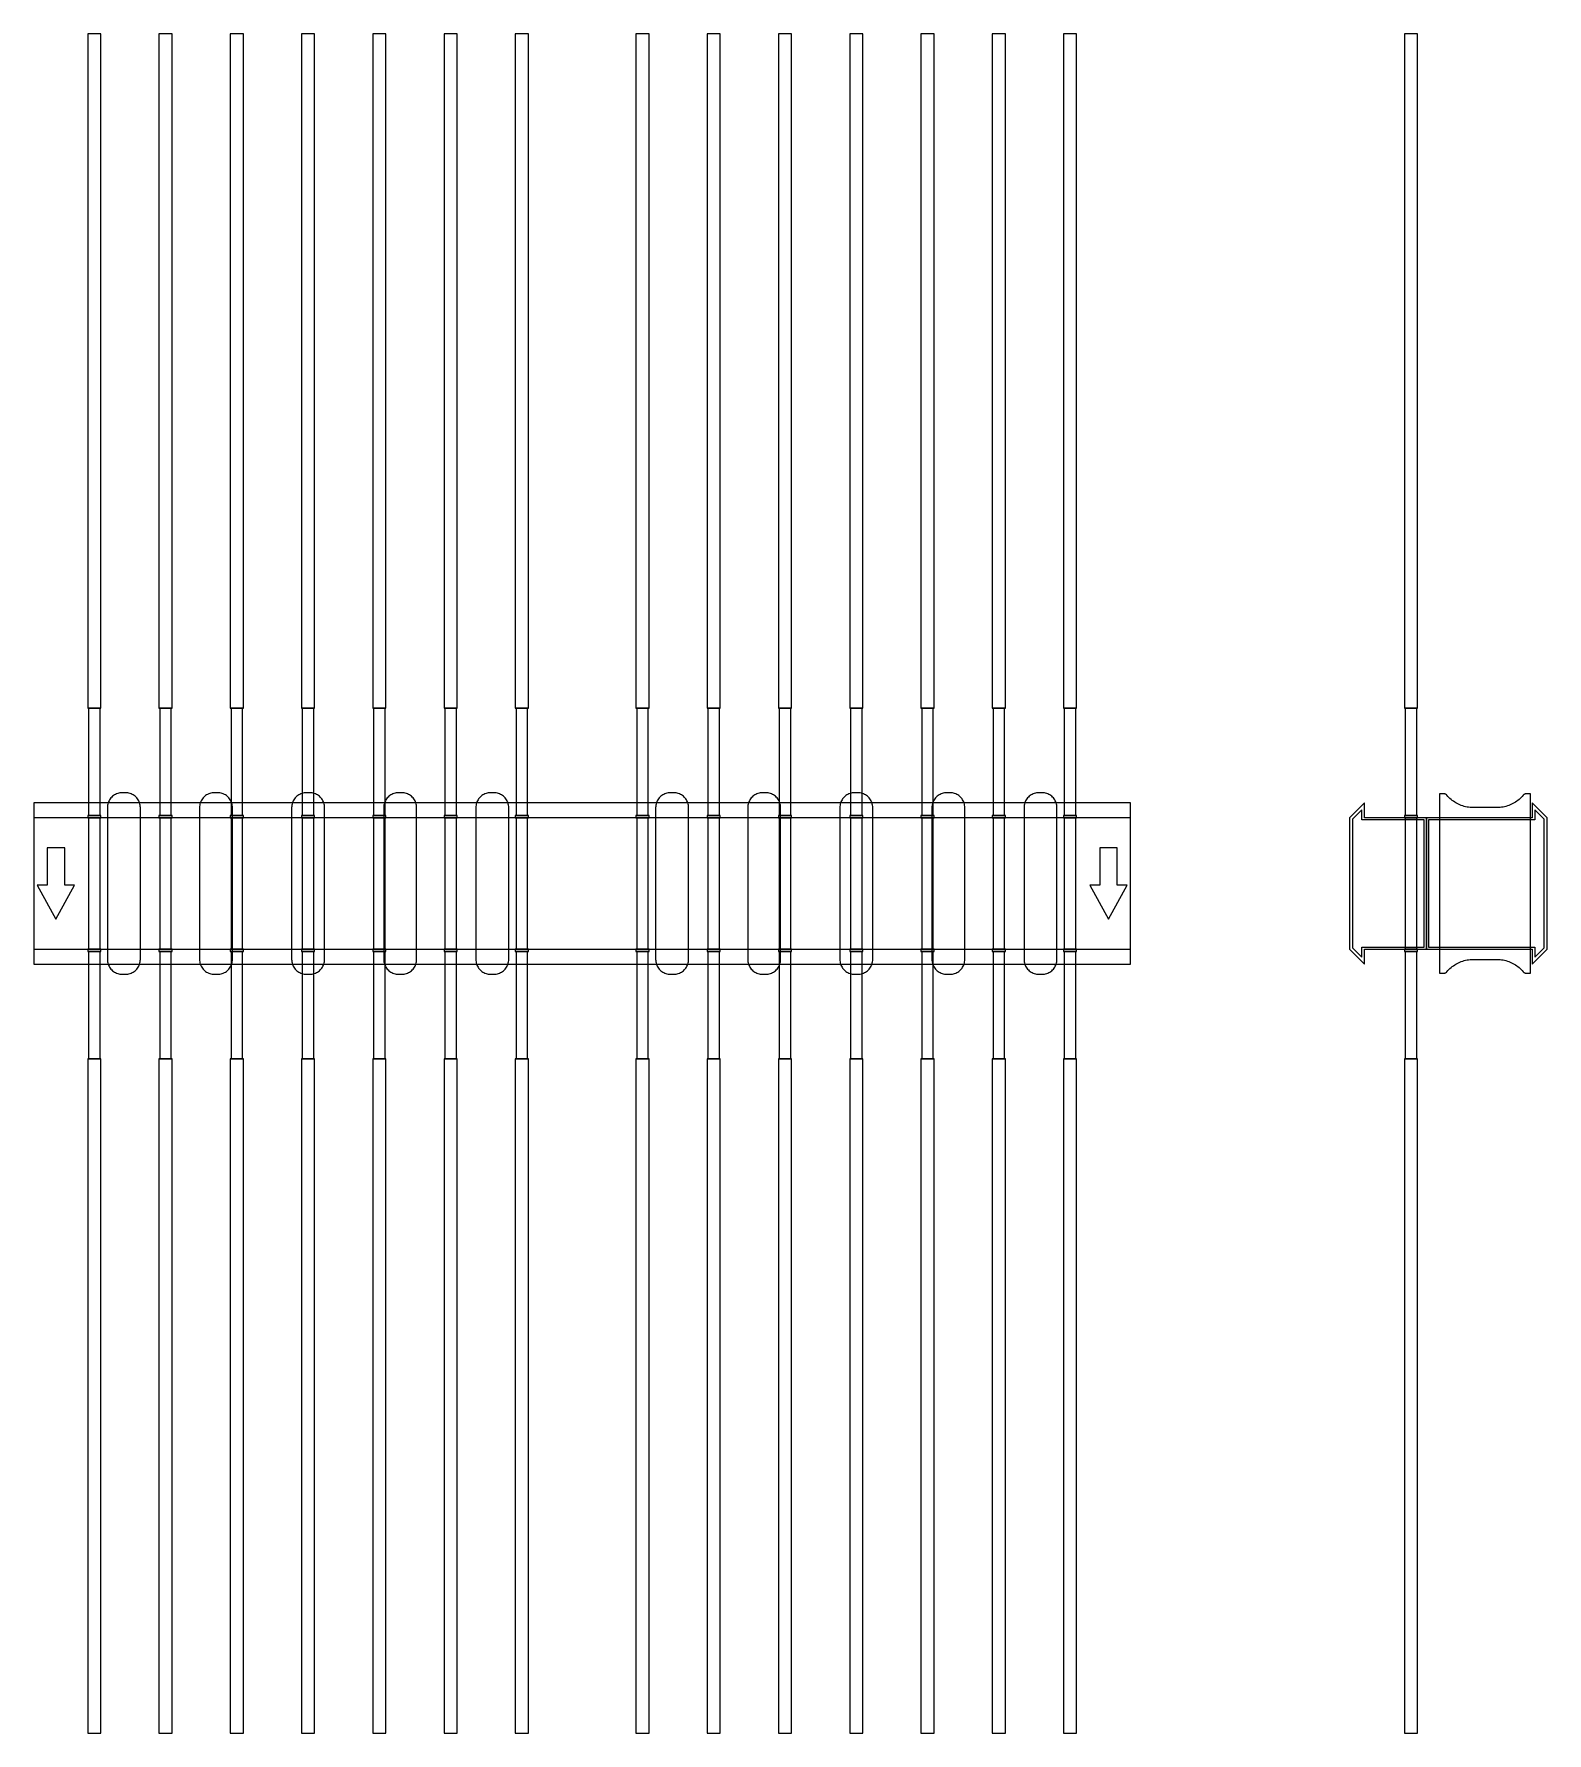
# Model space of a CAD drawing. Extents: x 0 to 1380, y -775 to 775.
import ezdxf

# ---------------------------------------------------------------- set-up
doc = ezdxf.new("R2010")
doc.units = 0
doc.layers.add('Halfen', color=7, linetype='CONTINUOUS')

msp = doc.modelspace()

# ---------------------------------------------------------------- linework, layer by layer
at = {"layer": 'Halfen', "color": 7}
for points in [[(61, 160), (61, 775), (49, 775), (49, 160)], [(126, 160), (126, 775), (114, 775), (114, 160)], [(191, 160), (191, 775), (179, 775), (179, 160)], [(256, 160), (256, 775), (244, 775), (244, 160)], [(321, 160), (321, 775), (309, 775), (309, 160)], [(386, 160), (386, 775), (374, 775), (374, 160)], [(451, 160), (451, 775), (439, 775), (439, 160)], [(561, 160), (561, 775), (549, 775), (549, 160)], [(626, 160), (626, 775), (614, 775), (614, 160)], [(691, 160), (691, 775), (679, 775), (679, 160)], [(756, 160), (756, 775), (744, 775), (744, 160)], [(821, 160), (821, 775), (809, 775), (809, 160)], [(886, 160), (886, 775), (874, 775), (874, 160)], [(951, 160), (951, 775), (939, 775), (939, 160)], [(1262, 160), (1262, 775), (1250, 775), (1250, 160)], [(60.25, 62), (60.25, 160), (49.75, 160), (49.75, 62)], [(125.25, 62), (125.25, 160), (114.75, 160), (114.75, 62)], [(190.25, 62), (190.25, 160), (179.75, 160), (179.75, 62)], [(255.25, 62), (255.25, 160), (244.75, 160), (244.75, 62)], [(320.25, 62), (320.25, 160), (309.75, 160), (309.75, 62)], [(385.25, 62), (385.25, 160), (374.75, 160), (374.75, 62)], [(450.25, 62), (450.25, 160), (439.75, 160), (439.75, 62)], [(560.25, 62), (560.25, 160), (549.75, 160), (549.75, 62)], [(625.25, 62), (625.25, 160), (614.75, 160), (614.75, 62)], [(690.25, 62), (690.25, 160), (679.75, 160), (679.75, 62)], [(755.25, 62), (755.25, 160), (744.75, 160), (744.75, 62)], [(820.25, 62), (820.25, 160), (809.75, 160), (809.75, 62)], [(885.25, 62), (885.25, 160), (874.75, 160), (874.75, 62)], [(950.25, 62), (950.25, 160), (939.75, 160), (939.75, 62)], [(1261.25, 62), (1261.25, 160), (1250.75, 160), (1250.75, 62)], [(97, -69.3), (97, -56.8), (97, 69.3), (96.958, 70.359), (96.834, 71.412), (96.627, 72.452), (96.339, 73.472), (95.972, 74.466), (95.529, 75.429), (95.011, 76.354), (94.422, 77.235), (93.765, 78.068), (93.046, 78.846), (92.268, 79.565), (91.435, 80.222), (90.554, 80.811), (89.629, 81.329), (88.666, 81.772), (87.672, 82.139), (86.652, 82.427), (85.612, 82.634), (84.559, 82.758), (83.5, 82.8), (80.5, 82.8), (79.441, 82.758), (78.388, 82.634), (77.348, 82.427), (76.328, 82.139), (75.334, 81.772), (74.371, 81.329), (73.446, 80.811), (72.565, 80.222), (71.732, 79.565), (70.954, 78.846), (70.235, 78.068), (69.578, 77.235), (68.989, 76.354), (68.471, 75.429), (68.028, 74.466), (67.661, 73.472), (67.373, 72.452), (67.166, 71.412), (67.042, 70.359), (67, 69.3), (67, -56.8), (67, -69.3), (67.042, -70.359), (67.166, -71.412), (67.373, -72.452), (67.661, -73.472), (68.028, -74.466), (68.471, -75.429), (68.989, -76.354), (69.578, -77.235), (70.235, -78.068), (70.954, -78.846), (71.732, -79.565), (72.565, -80.222), (73.446, -80.811), (74.371, -81.329), (75.334, -81.772), (76.328, -82.139), (77.348, -82.427), (78.388, -82.634), (79.441, -82.758), (80.5, -82.8), (83.5, -82.8), (84.559, -82.758), (85.612, -82.634), (86.652, -82.427), (87.672, -82.139), (88.666, -81.772), (89.629, -81.329), (90.554, -80.811), (91.435, -80.222), (92.268, -79.565), (93.046, -78.846), (93.765, -78.068), (94.422, -77.235), (95.011, -76.354), (95.529, -75.429), (95.972, -74.466), (96.339, -73.472), (96.627, -72.452), (96.834, -71.412), (96.958, -70.359), (97, -69.3)], [(181, -69.3), (181, -56.8), (181, 69.3), (180.958, 70.359), (180.834, 71.412), (180.627, 72.452), (180.339, 73.472), (179.972, 74.466), (179.529, 75.429), (179.011, 76.354), (178.422, 77.235), (177.765, 78.068), (177.046, 78.846), (176.268, 79.565), (175.435, 80.222), (174.554, 80.811), (173.629, 81.329), (172.666, 81.772), (171.672, 82.139), (170.652, 82.427), (169.612, 82.634), (168.559, 82.758), (167.5, 82.8), (164.5, 82.8), (163.441, 82.758), (162.388, 82.634), (161.348, 82.427), (160.328, 82.139), (159.334, 81.772), (158.371, 81.329), (157.446, 80.811), (156.565, 80.222), (155.732, 79.565), (154.954, 78.846), (154.235, 78.068), (153.578, 77.235), (152.989, 76.354), (152.471, 75.429), (152.028, 74.466), (151.661, 73.472), (151.373, 72.452), (151.166, 71.412), (151.042, 70.359), (151, 69.3), (151, -56.8), (151, -69.3), (151.042, -70.359), (151.166, -71.412), (151.373, -72.452), (151.661, -73.472), (152.028, -74.466), (152.471, -75.429), (152.989, -76.354), (153.578, -77.235), (154.235, -78.068), (154.954, -78.846), (155.732, -79.565), (156.565, -80.222), (157.446, -80.811), (158.371, -81.329), (159.334, -81.772), (160.328, -82.139), (161.348, -82.427), (162.388, -82.634), (163.441, -82.758), (164.5, -82.8), (167.5, -82.8), (168.559, -82.758), (169.612, -82.634), (170.652, -82.427), (171.672, -82.139), (172.666, -81.772), (173.629, -81.329), (174.554, -80.811), (175.435, -80.222), (176.268, -79.565), (177.046, -78.846), (177.765, -78.068), (178.422, -77.235), (179.011, -76.354), (179.529, -75.429), (179.972, -74.466), (180.339, -73.472), (180.627, -72.452), (180.834, -71.412), (180.958, -70.359), (181, -69.3)], [(265, -69.3), (265, -56.8), (265, 69.3), (264.958, 70.359), (264.834, 71.412), (264.627, 72.452), (264.339, 73.472), (263.972, 74.466), (263.529, 75.429), (263.011, 76.354), (262.422, 77.235), (261.765, 78.068), (261.046, 78.846), (260.268, 79.565), (259.435, 80.222), (258.554, 80.811), (257.629, 81.329), (256.666, 81.772), (255.672, 82.139), (254.652, 82.427), (253.612, 82.634), (252.559, 82.758), (251.5, 82.8), (248.5, 82.8), (247.441, 82.758), (246.388, 82.634), (245.348, 82.427), (244.328, 82.139), (243.334, 81.772), (242.371, 81.329), (241.446, 80.811), (240.565, 80.222), (239.732, 79.565), (238.954, 78.846), (238.235, 78.068), (237.578, 77.235), (236.989, 76.354), (236.471, 75.429), (236.028, 74.466), (235.661, 73.472), (235.373, 72.452), (235.166, 71.412), (235.042, 70.359), (235, 69.3), (235, -56.8), (235, -69.3), (235.042, -70.359), (235.166, -71.412), (235.373, -72.452), (235.661, -73.472), (236.028, -74.466), (236.471, -75.429), (236.989, -76.354), (237.578, -77.235), (238.235, -78.068), (238.954, -78.846), (239.732, -79.565), (240.565, -80.222), (241.446, -80.811), (242.371, -81.329), (243.334, -81.772), (244.328, -82.139), (245.348, -82.427), (246.388, -82.634), (247.441, -82.758), (248.5, -82.8), (251.5, -82.8), (252.559, -82.758), (253.612, -82.634), (254.652, -82.427), (255.672, -82.139), (256.666, -81.772), (257.629, -81.329), (258.554, -80.811), (259.435, -80.222), (260.268, -79.565), (261.046, -78.846), (261.765, -78.068), (262.422, -77.235), (263.011, -76.354), (263.529, -75.429), (263.972, -74.466), (264.339, -73.472), (264.627, -72.452), (264.834, -71.412), (264.958, -70.359), (265, -69.3)], [(349, -69.3), (349, -56.8), (349, 69.3), (348.958, 70.359), (348.834, 71.412), (348.627, 72.452), (348.339, 73.472), (347.972, 74.466), (347.529, 75.429), (347.011, 76.354), (346.422, 77.235), (345.765, 78.068), (345.046, 78.846), (344.268, 79.565), (343.435, 80.222), (342.554, 80.811), (341.629, 81.329), (340.666, 81.772), (339.672, 82.139), (338.652, 82.427), (337.612, 82.634), (336.559, 82.758), (335.5, 82.8), (332.5, 82.8), (331.441, 82.758), (330.388, 82.634), (329.348, 82.427), (328.328, 82.139), (327.334, 81.772), (326.371, 81.329), (325.446, 80.811), (324.565, 80.222), (323.732, 79.565), (322.954, 78.846), (322.235, 78.068), (321.578, 77.235), (320.989, 76.354), (320.471, 75.429), (320.028, 74.466), (319.661, 73.472), (319.373, 72.452), (319.166, 71.412), (319.042, 70.359), (319, 69.3), (319, -56.8), (319, -69.3), (319.042, -70.359), (319.166, -71.412), (319.373, -72.452), (319.661, -73.472), (320.028, -74.466), (320.471, -75.429), (320.989, -76.354), (321.578, -77.235), (322.235, -78.068), (322.954, -78.846), (323.732, -79.565), (324.565, -80.222), (325.446, -80.811), (326.371, -81.329), (327.334, -81.772), (328.328, -82.139), (329.348, -82.427), (330.388, -82.634), (331.441, -82.758), (332.5, -82.8), (335.5, -82.8), (336.559, -82.758), (337.612, -82.634), (338.652, -82.427), (339.672, -82.139), (340.666, -81.772), (341.629, -81.329), (342.554, -80.811), (343.435, -80.222), (344.268, -79.565), (345.046, -78.846), (345.765, -78.068), (346.422, -77.235), (347.011, -76.354), (347.529, -75.429), (347.972, -74.466), (348.339, -73.472), (348.627, -72.452), (348.834, -71.412), (348.958, -70.359), (349, -69.3)], [(433, -69.3), (433, -56.8), (433, 69.3), (432.958, 70.359), (432.834, 71.412), (432.627, 72.452), (432.339, 73.472), (431.972, 74.466), (431.529, 75.429), (431.011, 76.354), (430.422, 77.235), (429.765, 78.068), (429.046, 78.846), (428.268, 79.565), (427.435, 80.222), (426.554, 80.811), (425.629, 81.329), (424.666, 81.772), (423.672, 82.139), (422.652, 82.427), (421.612, 82.634), (420.559, 82.758), (419.5, 82.8), (416.5, 82.8), (415.441, 82.758), (414.388, 82.634), (413.348, 82.427), (412.328, 82.139), (411.334, 81.772), (410.371, 81.329), (409.446, 80.811), (408.565, 80.222), (407.732, 79.565), (406.954, 78.846), (406.235, 78.068), (405.578, 77.235), (404.989, 76.354), (404.471, 75.429), (404.028, 74.466), (403.661, 73.472), (403.373, 72.452), (403.166, 71.412), (403.042, 70.359), (403, 69.3), (403, -56.8), (403, -69.3), (403.042, -70.359), (403.166, -71.412), (403.373, -72.452), (403.661, -73.472), (404.028, -74.466), (404.471, -75.429), (404.989, -76.354), (405.578, -77.235), (406.235, -78.068), (406.954, -78.846), (407.732, -79.565), (408.565, -80.222), (409.446, -80.811), (410.371, -81.329), (411.334, -81.772), (412.328, -82.139), (413.348, -82.427), (414.388, -82.634), (415.441, -82.758), (416.5, -82.8), (419.5, -82.8), (420.559, -82.758), (421.612, -82.634), (422.652, -82.427), (423.672, -82.139), (424.666, -81.772), (425.629, -81.329), (426.554, -80.811), (427.435, -80.222), (428.268, -79.565), (429.046, -78.846), (429.765, -78.068), (430.422, -77.235), (431.011, -76.354), (431.529, -75.429), (431.972, -74.466), (432.339, -73.472), (432.627, -72.452), (432.834, -71.412), (432.958, -70.359), (433, -69.3)], [(597, -69.3), (597, -56.8), (597, 69.3), (596.958, 70.359), (596.834, 71.412), (596.627, 72.452), (596.339, 73.472), (595.972, 74.466), (595.529, 75.429), (595.011, 76.354), (594.422, 77.235), (593.765, 78.068), (593.046, 78.846), (592.268, 79.565), (591.435, 80.222), (590.554, 80.811), (589.629, 81.329), (588.666, 81.772), (587.672, 82.139), (586.652, 82.427), (585.612, 82.634), (584.559, 82.758), (583.5, 82.8), (580.5, 82.8), (579.441, 82.758), (578.388, 82.634), (577.348, 82.427), (576.328, 82.139), (575.334, 81.772), (574.371, 81.329), (573.446, 80.811), (572.565, 80.222), (571.732, 79.565), (570.954, 78.846), (570.235, 78.068), (569.578, 77.235), (568.989, 76.354), (568.471, 75.429), (568.028, 74.466), (567.661, 73.472), (567.373, 72.452), (567.166, 71.412), (567.042, 70.359), (567, 69.3), (567, -56.8), (567, -69.3), (567.042, -70.359), (567.166, -71.412), (567.373, -72.452), (567.661, -73.472), (568.028, -74.466), (568.471, -75.429), (568.989, -76.354), (569.578, -77.235), (570.235, -78.068), (570.954, -78.846), (571.732, -79.565), (572.565, -80.222), (573.446, -80.811), (574.371, -81.329), (575.334, -81.772), (576.328, -82.139), (577.348, -82.427), (578.388, -82.634), (579.441, -82.758), (580.5, -82.8), (583.5, -82.8), (584.559, -82.758), (585.612, -82.634), (586.652, -82.427), (587.672, -82.139), (588.666, -81.772), (589.629, -81.329), (590.554, -80.811), (591.435, -80.222), (592.268, -79.565), (593.046, -78.846), (593.765, -78.068), (594.422, -77.235), (595.011, -76.354), (595.529, -75.429), (595.972, -74.466), (596.339, -73.472), (596.627, -72.452), (596.834, -71.412), (596.958, -70.359), (597, -69.3)], [(681, -69.3), (681, -56.8), (681, 69.3), (680.958, 70.359), (680.834, 71.412), (680.627, 72.452), (680.339, 73.472), (679.972, 74.466), (679.529, 75.429), (679.011, 76.354), (678.422, 77.235), (677.765, 78.068), (677.046, 78.846), (676.268, 79.565), (675.435, 80.222), (674.554, 80.811), (673.629, 81.329), (672.666, 81.772), (671.672, 82.139), (670.652, 82.427), (669.612, 82.634), (668.559, 82.758), (667.5, 82.8), (664.5, 82.8), (663.441, 82.758), (662.388, 82.634), (661.348, 82.427), (660.328, 82.139), (659.334, 81.772), (658.371, 81.329), (657.446, 80.811), (656.565, 80.222), (655.732, 79.565), (654.954, 78.846), (654.235, 78.068), (653.578, 77.235), (652.989, 76.354), (652.471, 75.429), (652.028, 74.466), (651.661, 73.472), (651.373, 72.452), (651.166, 71.412), (651.042, 70.359), (651, 69.3), (651, -56.8), (651, -69.3), (651.042, -70.359), (651.166, -71.412), (651.373, -72.452), (651.661, -73.472), (652.028, -74.466), (652.471, -75.429), (652.989, -76.354), (653.578, -77.235), (654.235, -78.068), (654.954, -78.846), (655.732, -79.565), (656.565, -80.222), (657.446, -80.811), (658.371, -81.329), (659.334, -81.772), (660.328, -82.139), (661.348, -82.427), (662.388, -82.634), (663.441, -82.758), (664.5, -82.8), (667.5, -82.8), (668.559, -82.758), (669.612, -82.634), (670.652, -82.427), (671.672, -82.139), (672.666, -81.772), (673.629, -81.329), (674.554, -80.811), (675.435, -80.222), (676.268, -79.565), (677.046, -78.846), (677.765, -78.068), (678.422, -77.235), (679.011, -76.354), (679.529, -75.429), (679.972, -74.466), (680.339, -73.472), (680.627, -72.452), (680.834, -71.412), (680.958, -70.359), (681, -69.3)], [(765, -69.3), (765, -56.8), (765, 69.3), (764.958, 70.359), (764.834, 71.412), (764.627, 72.452), (764.339, 73.472), (763.972, 74.466), (763.529, 75.429), (763.011, 76.354), (762.422, 77.235), (761.765, 78.068), (761.046, 78.846), (760.268, 79.565), (759.435, 80.222), (758.554, 80.811), (757.629, 81.329), (756.666, 81.772), (755.672, 82.139), (754.652, 82.427), (753.612, 82.634), (752.559, 82.758), (751.5, 82.8), (748.5, 82.8), (747.441, 82.758), (746.388, 82.634), (745.348, 82.427), (744.328, 82.139), (743.334, 81.772), (742.371, 81.329), (741.446, 80.811), (740.565, 80.222), (739.732, 79.565), (738.954, 78.846), (738.235, 78.068), (737.578, 77.235), (736.989, 76.354), (736.471, 75.429), (736.028, 74.466), (735.661, 73.472), (735.373, 72.452), (735.166, 71.412), (735.042, 70.359), (735, 69.3), (735, -56.8), (735, -69.3), (735.042, -70.359), (735.166, -71.412), (735.373, -72.452), (735.661, -73.472), (736.028, -74.466), (736.471, -75.429), (736.989, -76.354), (737.578, -77.235), (738.235, -78.068), (738.954, -78.846), (739.732, -79.565), (740.565, -80.222), (741.446, -80.811), (742.371, -81.329), (743.334, -81.772), (744.328, -82.139), (745.348, -82.427), (746.388, -82.634), (747.441, -82.758), (748.5, -82.8), (751.5, -82.8), (752.559, -82.758), (753.612, -82.634), (754.652, -82.427), (755.672, -82.139), (756.666, -81.772), (757.629, -81.329), (758.554, -80.811), (759.435, -80.222), (760.268, -79.565), (761.046, -78.846), (761.765, -78.068), (762.422, -77.235), (763.011, -76.354), (763.529, -75.429), (763.972, -74.466), (764.339, -73.472), (764.627, -72.452), (764.834, -71.412), (764.958, -70.359), (765, -69.3)], [(849, -69.3), (849, -56.8), (849, 69.3), (848.958, 70.359), (848.834, 71.412), (848.627, 72.452), (848.339, 73.472), (847.972, 74.466), (847.529, 75.429), (847.011, 76.354), (846.422, 77.235), (845.765, 78.068), (845.046, 78.846), (844.268, 79.565), (843.435, 80.222), (842.554, 80.811), (841.629, 81.329), (840.666, 81.772), (839.672, 82.139), (838.652, 82.427), (837.612, 82.634), (836.559, 82.758), (835.5, 82.8), (832.5, 82.8), (831.441, 82.758), (830.388, 82.634), (829.348, 82.427), (828.328, 82.139), (827.334, 81.772), (826.371, 81.329), (825.446, 80.811), (824.565, 80.222), (823.732, 79.565), (822.954, 78.846), (822.235, 78.068), (821.578, 77.235), (820.989, 76.354), (820.471, 75.429), (820.028, 74.466), (819.661, 73.472), (819.373, 72.452), (819.166, 71.412), (819.042, 70.359), (819, 69.3), (819, -56.8), (819, -69.3), (819.042, -70.359), (819.166, -71.412), (819.373, -72.452), (819.661, -73.472), (820.028, -74.466), (820.471, -75.429), (820.989, -76.354), (821.578, -77.235), (822.235, -78.068), (822.954, -78.846), (823.732, -79.565), (824.565, -80.222), (825.446, -80.811), (826.371, -81.329), (827.334, -81.772), (828.328, -82.139), (829.348, -82.427), (830.388, -82.634), (831.441, -82.758), (832.5, -82.8), (835.5, -82.8), (836.559, -82.758), (837.612, -82.634), (838.652, -82.427), (839.672, -82.139), (840.666, -81.772), (841.629, -81.329), (842.554, -80.811), (843.435, -80.222), (844.268, -79.565), (845.046, -78.846), (845.765, -78.068), (846.422, -77.235), (847.011, -76.354), (847.529, -75.429), (847.972, -74.466), (848.339, -73.472), (848.627, -72.452), (848.834, -71.412), (848.958, -70.359), (849, -69.3)], [(933, -69.3), (933, -56.8), (933, 69.3), (932.958, 70.359), (932.834, 71.412), (932.627, 72.452), (932.339, 73.472), (931.972, 74.466), (931.529, 75.429), (931.011, 76.354), (930.422, 77.235), (929.765, 78.068), (929.046, 78.846), (928.268, 79.565), (927.435, 80.222), (926.554, 80.811), (925.629, 81.329), (924.666, 81.772), (923.672, 82.139), (922.652, 82.427), (921.612, 82.634), (920.559, 82.758), (919.5, 82.8), (916.5, 82.8), (915.441, 82.758), (914.388, 82.634), (913.348, 82.427), (912.328, 82.139), (911.334, 81.772), (910.371, 81.329), (909.446, 80.811), (908.565, 80.222), (907.732, 79.565), (906.954, 78.846), (906.235, 78.068), (905.578, 77.235), (904.989, 76.354), (904.471, 75.429), (904.028, 74.466), (903.661, 73.472), (903.373, 72.452), (903.166, 71.412), (903.042, 70.359), (903, 69.3), (903, -56.8), (903, -69.3), (903.042, -70.359), (903.166, -71.412), (903.373, -72.452), (903.661, -73.472), (904.028, -74.466), (904.471, -75.429), (904.989, -76.354), (905.578, -77.235), (906.235, -78.068), (906.954, -78.846), (907.732, -79.565), (908.565, -80.222), (909.446, -80.811), (910.371, -81.329), (911.334, -81.772), (912.328, -82.139), (913.348, -82.427), (914.388, -82.634), (915.441, -82.758), (916.5, -82.8), (919.5, -82.8), (920.559, -82.758), (921.612, -82.634), (922.652, -82.427), (923.672, -82.139), (924.666, -81.772), (925.629, -81.329), (926.554, -80.811), (927.435, -80.222), (928.268, -79.565), (929.046, -78.846), (929.765, -78.068), (930.422, -77.235), (931.011, -76.354), (931.529, -75.429), (931.972, -74.466), (932.339, -73.472), (932.627, -72.452), (932.834, -71.412), (932.958, -70.359), (933, -69.3)], [(1365, -81.8), (1365, 81.8), (1361, 81.8), (1360.846, 81.797), (1360.691, 81.786), (1360.538, 81.769), (1360.385, 81.746), (1360.234, 81.715), (1360.084, 81.678), (1359.936, 81.634), (1359.789, 81.584), (1359.646, 81.527), (1359.505, 81.464), (1359.366, 81.395), (1359.231, 81.32), (1359.1, 81.239), (1358.972, 81.153), (1358.848, 81.06), (1358.728, 80.963), (1358.613, 80.86), (1358.502, 80.752), (1358.397, 80.639), (1358.296, 80.522), (1357.41, 79.491), (1356.479, 78.5), (1355.505, 77.551), (1354.491, 76.646), (1353.437, 75.787), (1352.347, 74.975), (1351.222, 74.211), (1350.064, 73.499), (1348.876, 72.838), (1347.66, 72.23), (1346.418, 71.676), (1345.153, 71.178), (1343.867, 70.736), (1342.563, 70.351), (1341.243, 70.024), (1339.911, 69.756), (1338.567, 69.547), (1337.216, 69.397), (1335.859, 69.307), (1334.5, 69.277), (1312.5, 69.277), (1311.141, 69.307), (1309.784, 69.397), (1308.433, 69.547), (1307.089, 69.756), (1305.757, 70.024), (1304.437, 70.351), (1303.133, 70.736), (1301.847, 71.178), (1300.582, 71.676), (1299.34, 72.23), (1298.124, 72.838), (1296.936, 73.499), (1295.778, 74.211), (1294.653, 74.975), (1293.563, 75.787), (1292.509, 76.646), (1291.495, 77.551), (1290.521, 78.5), (1289.59, 79.491), (1288.704, 80.522), (1288.603, 80.639), (1288.498, 80.752), (1288.387, 80.86), (1288.272, 80.963), (1288.152, 81.06), (1288.028, 81.153), (1287.9, 81.239), (1287.769, 81.32), (1287.634, 81.395), (1287.495, 81.464), (1287.354, 81.527), (1287.211, 81.584), (1287.064, 81.634), (1286.916, 81.678), (1286.766, 81.715), (1286.615, 81.746), (1286.462, 81.769), (1286.309, 81.786), (1286.154, 81.797), (1286, 81.8), (1282, 81.8), (1282, -81.8), (1286, -81.8), (1286.154, -81.797), (1286.309, -81.786), (1286.462, -81.769), (1286.615, -81.746), (1286.766, -81.715), (1286.916, -81.678), (1287.064, -81.634), (1287.211, -81.584), (1287.354, -81.527), (1287.495, -81.464), (1287.634, -81.395), (1287.769, -81.32), (1287.9, -81.239), (1288.028, -81.153), (1288.152, -81.06), (1288.272, -80.963), (1288.387, -80.86), (1288.498, -80.752), (1288.603, -80.639), (1288.704, -80.522), (1289.59, -79.491), (1290.521, -78.5), (1291.495, -77.551), (1292.509, -76.646), (1293.563, -75.787), (1294.653, -74.975), (1295.778, -74.211), (1296.936, -73.499), (1298.124, -72.838), (1299.34, -72.23), (1300.582, -71.676), (1301.847, -71.178), (1303.133, -70.736), (1304.437, -70.351), (1305.757, -70.024), (1307.089, -69.756), (1308.433, -69.547), (1309.784, -69.397), (1311.141, -69.307), (1312.5, -69.277), (1334.5, -69.277), (1335.859, -69.307), (1337.216, -69.397), (1338.567, -69.547), (1339.911, -69.756), (1341.243, -70.024), (1342.563, -70.351), (1343.867, -70.736), (1345.153, -71.178), (1346.418, -71.676), (1347.66, -72.23), (1348.876, -72.838), (1350.064, -73.499), (1351.222, -74.211), (1352.347, -74.975), (1353.437, -75.787), (1354.491, -76.646), (1355.505, -77.551), (1356.479, -78.5), (1357.41, -79.491), (1358.296, -80.522), (1358.397, -80.639), (1358.502, -80.752), (1358.613, -80.86), (1358.728, -80.963), (1358.848, -81.06), (1358.972, -81.153), (1359.1, -81.239), (1359.231, -81.32), (1359.366, -81.395), (1359.505, -81.464), (1359.646, -81.527), (1359.789, -81.584), (1359.936, -81.634), (1360.084, -81.678), (1360.234, -81.715), (1360.385, -81.746), (1360.538, -81.769), (1360.691, -81.786), (1360.846, -81.797), (1361, -81.8)], [(0, -73.5), (1000, -73.5), (1000, 73.5), (0, 73.5)], [(61, 60), (61, 62), (49, 62), (49, 60)], [(126, 60), (126, 62), (114, 62), (114, 60)], [(191, 60), (191, 62), (179, 62), (179, 60)], [(256, 60), (256, 62), (244, 62), (244, 60)], [(321, 60), (321, 62), (309, 62), (309, 60)], [(386, 60), (386, 62), (374, 62), (374, 60)], [(451, 60), (451, 62), (439, 62), (439, 60)], [(561, 60), (561, 62), (549, 62), (549, 60)], [(626, 60), (626, 62), (614, 62), (614, 60)], [(691, 60), (691, 62), (679, 62), (679, 60)], [(756, 60), (756, 62), (744, 62), (744, 60)], [(821, 60), (821, 62), (809, 62), (809, 60)], [(886, 60), (886, 62), (874, 62), (874, 60)], [(951, 60), (951, 62), (939, 62), (939, 60)], [(1270, -60), (1270, 60), (1213.5, 60), (1213.5, 73.5), (1200, 60), (1200, -60), (1213.5, -73.5), (1213.5, -60)], [(1268, -58), (1268, 58), (1211, 58), (1211, 67.25), (1202.5, 58.75), (1202.5, -58.75), (1211, -67.25), (1211, -58)], [(1262, 60), (1262, 62), (1250, 62), (1250, 60)], [(1380, -60), (1380, 60), (1366.5, 73.5), (1366.5, 60), (1270, 60), (1270, -60), (1366.5, -60), (1366.5, -73.5)], [(1377.5, -58.75), (1377.5, 58.75), (1369, 67.25), (1369, 58), (1272, 58), (1272, -58), (1369, -58), (1369, -67.25)], [(0, -60), (1000, -60), (1000, 60), (0, 60)], [(60.25, -60), (60.25, 60), (49.75, 60), (49.75, -60)], [(125.25, -60), (125.25, 60), (114.75, 60), (114.75, -60)], [(190.25, -60), (190.25, 60), (179.75, 60), (179.75, -60)], [(255.25, -60), (255.25, 60), (244.75, 60), (244.75, -60)], [(320.25, -60), (320.25, 60), (309.75, 60), (309.75, -60)], [(385.25, -60), (385.25, 60), (374.75, 60), (374.75, -60)], [(450.25, -60), (450.25, 60), (439.75, 60), (439.75, -60)], [(560.25, -60), (560.25, 60), (549.75, 60), (549.75, -60)], [(625.25, -60), (625.25, 60), (614.75, 60), (614.75, -60)], [(690.25, -60), (690.25, 60), (679.75, 60), (679.75, -60)], [(755.25, -60), (755.25, 60), (744.75, 60), (744.75, -60)], [(820.25, -60), (820.25, 60), (809.75, 60), (809.75, -60)], [(885.25, -60), (885.25, 60), (874.75, 60), (874.75, -60)], [(950.25, -60), (950.25, 60), (939.75, 60), (939.75, -60)], [(1261.25, -60), (1261.25, 60), (1250.75, 60), (1250.75, -60)], [(20, -32.5), (37, -1.5), (28, -1.5), (28, 32.5), (12, 32.5), (12, -1.5), (3, -1.5)], [(980, -32.5), (997, -1.5), (988, -1.5), (988, 32.5), (972, 32.5), (972, -1.5), (963, -1.5)], [(61, -62), (61, -60), (49, -60), (49, -62)], [(60.25, -160), (60.25, -62), (49.75, -62), (49.75, -160)], [(126, -62), (126, -60), (114, -60), (114, -62)], [(125.25, -160), (125.25, -62), (114.75, -62), (114.75, -160)], [(191, -62), (191, -60), (179, -60), (179, -62)], [(190.25, -160), (190.25, -62), (179.75, -62), (179.75, -160)], [(256, -62), (256, -60), (244, -60), (244, -62)], [(255.25, -160), (255.25, -62), (244.75, -62), (244.75, -160)], [(321, -62), (321, -60), (309, -60), (309, -62)], [(320.25, -160), (320.25, -62), (309.75, -62), (309.75, -160)], [(386, -62), (386, -60), (374, -60), (374, -62)], [(385.25, -160), (385.25, -62), (374.75, -62), (374.75, -160)], [(451, -62), (451, -60), (439, -60), (439, -62)], [(450.25, -160), (450.25, -62), (439.75, -62), (439.75, -160)], [(561, -62), (561, -60), (549, -60), (549, -62)], [(560.25, -160), (560.25, -62), (549.75, -62), (549.75, -160)], [(626, -62), (626, -60), (614, -60), (614, -62)], [(625.25, -160), (625.25, -62), (614.75, -62), (614.75, -160)], [(691, -62), (691, -60), (679, -60), (679, -62)], [(690.25, -160), (690.25, -62), (679.75, -62), (679.75, -160)], [(756, -62), (756, -60), (744, -60), (744, -62)], [(755.25, -160), (755.25, -62), (744.75, -62), (744.75, -160)], [(821, -62), (821, -60), (809, -60), (809, -62)], [(820.25, -160), (820.25, -62), (809.75, -62), (809.75, -160)], [(886, -62), (886, -60), (874, -60), (874, -62)], [(885.25, -160), (885.25, -62), (874.75, -62), (874.75, -160)], [(951, -62), (951, -60), (939, -60), (939, -62)], [(950.25, -160), (950.25, -62), (939.75, -62), (939.75, -160)], [(1262, -62), (1262, -60), (1250, -60), (1250, -62)], [(1261.25, -160), (1261.25, -62), (1250.75, -62), (1250.75, -160)], [(61, -775), (61, -160), (49, -160), (49, -775)], [(126, -775), (126, -160), (114, -160), (114, -775)], [(191, -775), (191, -160), (179, -160), (179, -775)], [(256, -775), (256, -160), (244, -160), (244, -775)], [(321, -775), (321, -160), (309, -160), (309, -775)], [(386, -775), (386, -160), (374, -160), (374, -775)], [(451, -775), (451, -160), (439, -160), (439, -775)], [(561, -775), (561, -160), (549, -160), (549, -775)], [(626, -775), (626, -160), (614, -160), (614, -775)], [(691, -775), (691, -160), (679, -160), (679, -775)], [(756, -775), (756, -160), (744, -160), (744, -775)], [(821, -775), (821, -160), (809, -160), (809, -775)], [(886, -775), (886, -160), (874, -160), (874, -775)], [(951, -775), (951, -160), (939, -160), (939, -775)], [(1262, -775), (1262, -160), (1250, -160), (1250, -775)]]:
    msp.add_lwpolyline(points, close=True, dxfattribs=at)

doc.saveas('drawing.dxf')
